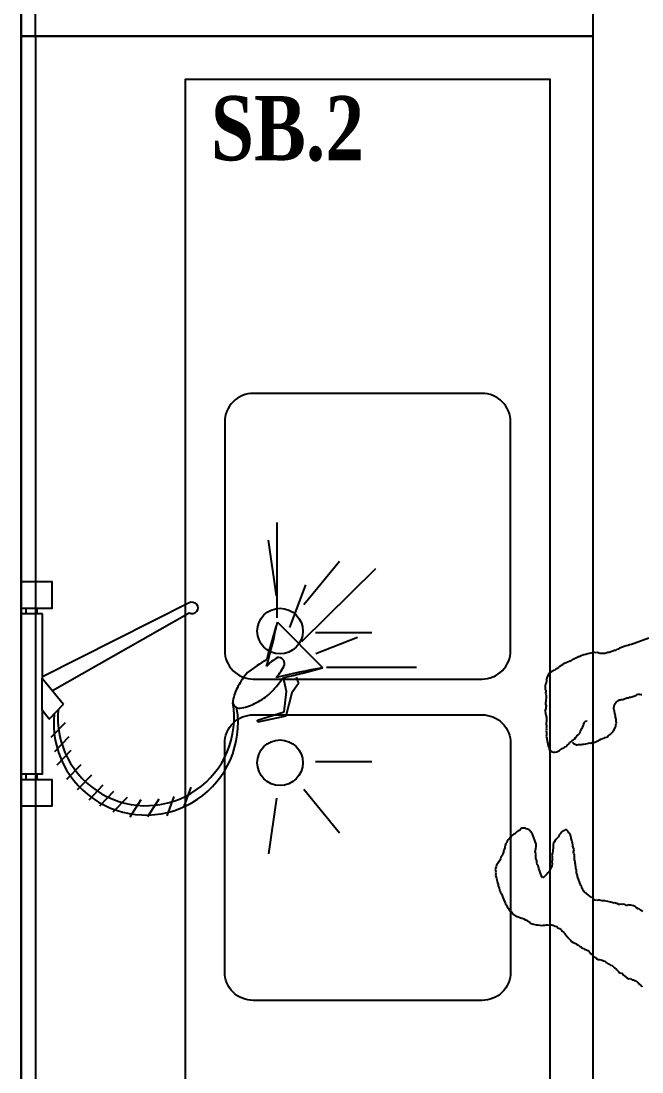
# Model space of a CAD drawing. Header units: millimetres. Extents: x 33350 to 35310, y -217097 to -211540.
# Drawn here: x 34118.5 to 34205.4, y -213494.1 to -213346.9 of the extents above; entities that cross this region are included whole.
import ezdxf
from ezdxf.enums import TextEntityAlignment as Align

# ---------------------------------------------------------------- set-up
doc = ezdxf.new("R2010")
doc.units = ezdxf.units.MM
doc.header["$LTSCALE"] = 60
doc.header["$MEASUREMENT"] = 0
for name, color, linetype in [('AD', 7, 'Continuous'), ('BULAŞIKHANE', 124, 'Continuous'), ('OC-Mutfak_Ekipman', 252, 'Continuous'), ('TEFRIŞ', 223, 'Continuous')]:
    doc.layers.add(name, color=color, linetype=linetype)
doc.styles.add('ROMANS', font='ROMANSTW.SHX', dxfattribs={"width": 0.8})
doc.styles.add('TROMANS', font='ROMANSTW.SHX', dxfattribs={"width": 0.8})

# ---------------------------------------------------------------- blocks, each defined once
blk = doc.blocks.new('spreyünit')
at = {"layer": 'AD'}
for p, q in [((-6.08, -4.24), (-3.99, -6.23)), ((-3.52, -3.94), (-1.43, -5.93)), ((2.16, -2.99), (11.2, -2.99)), ((-9.94, -5.04), (-7.86, -7.03)), ((-8.06, -4.74), (-5.98, -6.73)), ((-11.96, -6.43), (-9.87, -8.42)), ((-13.41, -7.92), (-11.32, -9.91)), ((-14.83, -9.52), (-12.74, -11.51)), ((-15.69, -11.01), (-13.6, -13)), ((-16.53, -12.9), (-14.44, -14.89)), ((-17.21, -15.27), (-14.78, -16.83)), ((-17.15, -17.76), (-14.72, -19.32)), ((-17.07, -20.45), (-14.36, -21.44)), ((-15.75, -22.84), (-13.05, -23.83)), ((-3.97, -33.13), (-3.7, -33.08)), ((-3.11, -37.05), (-3.97, -33.13)), ((-3.7, -33.08), (-2.52, -36.84)), ((0.32, -37.16), (2.25, -36.73)), ((10.06, -35.88), (3.67, -42.19)), ((10.63, -35.83), (24, -35.83)), ((0.16, -37.91), (-3.11, -37.05)), ((-2.52, -36.84), (0.32, -37.16)), ((1.45, -38.82), (0.16, -37.91)), ((9.28, -37.63), (15.28, -39.88)), ((2.36, -38.5), (1.45, -38.82)), ((7.32, -39.28), (17.54, -49.65)), ((5.67, -41.24), (7.93, -47.1)), ((3.72, -42.74), (3.72, -55.36))]:
    blk.add_line(p, q, dxfattribs=at)
for points in [[(-15.69, 0), (-15.69, -4.35), (-12.02, -4.35), (-12.02, 0)], [(12.02, 0), (12.02, -4.35), (15.69, -4.35), (15.69, 0)]]:
    blk.add_lwpolyline(points, close=True, dxfattribs=at)
for points in [[(11.2, -2.99), (11.2, 0), (-11.2, 0), (-11.2, -2.99), (-2.33, -2.99)], [(-11.2, -0.7), (-12.02, -0.7)], [(12.02, -0.7), (11.2, -0.7)], [(-11.2, -2.2), (-12.02, -2.2)], [(12.02, -2.2), (11.2, -2.2)], [(-3.52, -3.94), (-2.27, -2.95), (2.21, -2.95), (-1.43, -5.93)]]:
    blk.add_lwpolyline(points, dxfattribs=at)
blk.add_lwpolyline([(2.45, -2.99), (12.79, -23.52, -1.623199), (11.29, -23.52), (0.44, -4.4)], format="xyb", dxfattribs=at)
for centre, radius, start, end in [((-4.07, -17.47), 12.9, 84.3352, 278.9037), ((-3.32, -17.49), 12.34, 84.7949, 279.7262), ((-1.13, -30.52), 0.878, 134.1304, 188.0124), ((4.35, -29.75), 6.42, 188.0124, 207.313), ((-1.13, -30.52), 0.878, 80.2485, 134.1304), ((-2.07, -35.98), 6.42, 60.9479, 80.2485), ((-5.77, -42.63), 14.03, 51.2665, 60.9479), ((-17.89, -47.45), 26.17, 29.9355, 37.0189), ((11.11, -26.26), 14.03, 207.313, 216.9944), ((16.62, -17.49), 23.99, 225.8417, 233.2402), ((31.02, 64.28), 102.33, 254.5947, 258.178), ((0.42, -38.45), 5.32, 28.8119, 50.0063), ((-12.96, -107.2), 74.94, 72.112, 76.2975), ((80.53, -19.62), 80.11, 192.3119, 196.3602), ((-103.6, -61.42), 108.97, 10.1631, 13.6355), ((6.47, -31.25), 6.11, 227.097, 246.8677), ((4.21, -36.01), 0.878, 260.2485, 314.1304), ((4.21, -36.01), 0.878, 314.1304, 8.0124)]:
    blk.add_arc(centre, radius, start, end, dxfattribs=at)
blk = doc.blocks.new('op')
at = {"layer": 'BULAŞIKHANE', "lineweight": 40}
blk.add_blockref('spreyünit', (40536.89, 7255.02, 2), dxfattribs=at)
at = {"layer": 'BULAŞIKHANE', "linetype": 'Continuous', "lineweight": 30, "style": 'ROMANS', "width": 0.8}
blk.add_attdef('NO', text='', height=10, dxfattribs=at).set_placement((40537.78, 7264.45, 2), align=Align.MIDDLE)
blk = doc.blocks.new('giriş190x75x85')
for p, q in [((33955.86, -213144.4), (33955.86, -213214.4)), ((33911.6, -213222.74), (33910.48, -213214.93)), ((33915.41, -213223.97), (33920.41, -213217.87)), ((33917.07, -213227.88), (33924.96, -213227.88)), ((33917.07, -213245.92), (33924.96, -213245.92)), ((33915.41, -213249.83), (33920.41, -213255.92)), ((33911.6, -213251.06), (33910.48, -213258.87))]:
    blk.add_line(p, q)
for points in [[(33875.86, -213334.4), (33875.86, -213144.4), (33955.86, -213144.4), (33955.86, -213334.4)], [(33875.86, -213334.4), (33875.86, -213144.4), (33877.86, -213144.4), (33877.86, -213334.4)], [(33898.86, -213334.4), (33898.86, -213150.4), (33949.86, -213150.4), (33949.86, -213334.4)]]:
    blk.add_lwpolyline(points, close=True)
for points in [[(33944.36, -213230.4), (33944.36, -213198.4, 0.414214), (33940.36, -213194.4), (33908.36, -213194.4, 0.414214), (33904.36, -213198.4), (33904.36, -213230.4, 0.414214), (33908.36, -213234.4), (33940.36, -213234.4, 0.414214)], [(33944.36, -213243.4), (33944.36, -213275.4, -0.414214), (33940.36, -213279.4), (33908.36, -213279.4, -0.414214), (33904.36, -213275.4), (33904.36, -213243.4, -0.414214), (33908.36, -213239.4), (33940.36, -213239.4, -0.414214)]]:
    blk.add_lwpolyline(points, format="xyb", close=True)
for centre in [(33912.1, -213227.68), (33912.1, -213246.11)]:
    blk.add_circle(centre, 3.19)
blk = doc.blocks.new('190')
for p, q in [((32803.3, -212934.41), (32803.3, -212744.41)), ((32805.3, -212934.41), (32803.3, -212934.41))]:
    blk.add_line(p, q)
blk.add_lwpolyline([(32883.3, -212744.41), (32883.3, -212934.41), (32805.3, -212934.41), (32805.3, -212744.41)], close=True)
blk = doc.blocks.new('İNSAN-1')
for p, q in [((-27.53, -18.98), (-27.58, -18.96)), ((-27.39, -19.09), (-27.53, -18.98)), ((-27.26, -19.2), (-27.39, -19.09)), ((-17.07, -18.87), (-16.94, -18.98)), ((-16.94, -18.98), (-16.82, -19.14)), ((13.38, -19.13), (13.38, -18.96)), ((13.42, -19.32), (13.38, -19.13)), ((21.23, -17.99), (20.34, -20.42)), ((-27.21, -19.39), (-27.26, -19.2)), ((-27.05, -19.45), (-27.21, -19.39)), ((-26.92, -19.56), (-27.05, -19.45)), ((-26.8, -19.72), (-26.92, -19.56)), ((-26.7, -19.94), (-26.8, -19.72)), ((-26.6, -20.15), (-26.7, -19.94)), ((-26.61, -20.33), (-26.6, -20.15)), ((-26.42, -20.63), (-26.61, -20.33)), ((-16.82, -19.14), (-16.7, -19.3)), ((-16.7, -19.3), (-16.65, -19.49)), ((-16.65, -19.49), (-16.5, -19.73)), ((-16.5, -19.73), (-16.33, -19.91)), ((-16.33, -19.91), (-16.23, -20.12)), ((-16.23, -20.12), (-16.19, -20.32)), ((-16.19, -20.32), (-16.14, -20.51)), ((-16.14, -20.51), (-16.14, -20.69)), ((12.97, -20.7), (12.98, -20.53)), ((12.98, -20.53), (13.24, -19.82)), ((13.24, -19.82), (13.34, -19.69)), ((13.34, -19.69), (13.4, -19.54)), ((13.4, -19.54), (13.42, -19.32)), ((20.34, -20.42), (20.3, -20.69)), ((-26.43, -20.81), (-26.42, -20.63)), ((-26.3, -21.09), (-26.43, -20.81)), ((-25.89, -21.6), (-26.3, -21.09)), ((-25.75, -21.7), (-25.89, -21.6)), ((-25.63, -21.87), (-25.75, -21.7)), ((-25.64, -22.04), (-25.63, -21.87)), ((-25.42, -22.24), (-25.64, -22.04)), ((-16.1, -20.88), (-16.16, -21.04)), ((-16.16, -21.04), (-16.16, -21.21)), ((-16.16, -21.21), (-16.04, -21.37)), ((-16.14, -20.69), (-16.1, -20.88)), ((-16.01, -21.92), (-16.06, -22.08)), ((-16, -21.57), (-16.05, -21.73)), ((-16.05, -21.73), (-16.01, -21.92)), ((-16.04, -21.37), (-16, -21.57)), ((12.6, -22.01), (12.66, -21.86)), ((12.6, -22.18), (12.6, -22.01)), ((12.66, -21.86), (12.68, -21.64)), ((12.68, -21.64), (12.89, -21.08)), ((12.89, -21.08), (12.9, -20.91)), ((12.9, -20.91), (12.97, -20.7)), ((20.18, -21.17), (19.84, -22.08)), ((20.22, -20.9), (20.18, -21.17)), ((20.3, -20.69), (20.22, -20.9)), ((-25.3, -22.4), (-25.42, -22.24)), ((-25.16, -22.51), (-25.3, -22.4)), ((-24.91, -22.78), (-25.16, -22.51)), ((-24.74, -22.97), (-24.91, -22.78)), ((-24.57, -23.15), (-24.74, -22.97)), ((-24.52, -23.34), (-24.57, -23.15)), ((-24.4, -23.5), (-24.52, -23.34)), ((-24.36, -23.7), (-24.4, -23.5)), ((-16.06, -22.08), (-16.02, -22.27)), ((-16.02, -22.27), (-15.88, -22.38)), ((-15.88, -22.38), (-15.89, -22.56)), ((-15.89, -22.56), (-15.79, -22.77)), ((-15.79, -22.77), (-15.85, -22.93)), ((-15.85, -22.93), (-15.75, -23.14)), ((-15.75, -23.14), (-15.7, -23.34)), ((-15.7, -23.34), (-15.61, -23.72)), ((7.56, -23.67), (7.66, -23.53)), ((7.66, -23.53), (7.77, -23.4)), ((7.77, -23.4), (7.88, -23.27)), ((7.88, -23.27), (8.03, -23.15)), ((8.03, -23.15), (8.16, -22.97)), ((8.16, -22.97), (8.78, -22.68)), ((8.78, -22.68), (8.97, -22.63)), ((8.97, -22.63), (9.21, -22.61)), ((9.21, -22.61), (9.37, -22.49)), ((9.37, -22.49), (9.52, -22.55)), ((9.52, -22.55), (9.75, -22.57)), ((9.75, -22.57), (9.92, -22.58)), ((9.92, -22.58), (10.17, -22.67)), ((10.17, -22.67), (10.34, -22.68)), ((10.34, -22.68), (10.56, -22.7)), ((10.56, -22.7), (10.72, -22.76)), ((10.72, -22.76), (11.04, -22.82)), ((11.04, -22.82), (11.19, -22.87)), ((11.19, -22.87), (11.36, -22.88)), ((11.36, -22.88), (11.53, -22.88)), ((11.53, -22.88), (11.72, -22.84)), ((11.72, -22.84), (11.96, -22.81)), ((11.96, -22.81), (12.12, -22.7)), ((12.12, -22.7), (12.28, -22.58)), ((12.28, -22.58), (12.49, -22.31)), ((12.49, -22.31), (12.6, -22.18)), ((19.25, -23.53), (19.24, -23.71)), ((19.51, -22.82), (19.25, -23.53)), ((19.54, -22.6), (19.51, -22.82)), ((19.64, -22.47), (19.54, -22.6)), ((19.72, -22.27), (19.64, -22.47)), ((19.84, -22.08), (19.72, -22.27)), ((-24.15, -23.95), (-24.36, -23.7)), ((-23.98, -24.13), (-24.15, -23.95)), ((-23.94, -24.33), (-23.98, -24.13)), ((-23.84, -24.54), (-23.94, -24.33)), ((-23.79, -24.73), (-23.84, -24.54)), ((-23.74, -24.93), (-23.79, -24.73)), ((-23.75, -25.1), (-23.74, -24.93)), ((-15.61, -23.72), (-15.58, -23.97)), ((-15.58, -23.97), (-15.53, -24.17)), ((-15.53, -24.17), (-15.54, -24.34)), ((-15.54, -24.34), (-15.54, -24.52)), ((-15.54, -24.52), (-15.5, -24.71)), ((-15.5, -24.71), (-15.45, -24.91)), ((-15.45, -24.91), (-15.45, -25.08)), ((6.86, -25.08), (6.97, -24.95)), ((6.97, -24.95), (7.11, -24.71)), ((7.11, -24.71), (7.21, -24.46)), ((7.21, -24.46), (7.23, -24.24)), ((7.23, -24.24), (7.34, -24.1)), ((7.34, -24.1), (7.45, -23.8)), ((7.45, -23.8), (7.56, -23.67)), ((19.09, -24.11), (19.08, -24.45)), ((19.08, -24.45), (19.08, -24.62)), ((19.08, -24.62), (19.12, -24.81)), ((19.24, -23.71), (19.09, -24.11)), ((19.12, -24.81), (19.17, -25)), ((19.17, -25), (19.22, -25.19)), ((-23.65, -25.32), (-23.75, -25.1)), ((-23.49, -25.38), (-23.65, -25.32)), ((-23.36, -25.66), (-23.49, -25.38)), ((-23.19, -25.84), (-23.36, -25.66)), ((-23.05, -25.95), (-23.19, -25.84)), ((-22.94, -26.11), (-23.05, -25.95)), ((-22.8, -26.22), (-22.94, -26.11)), ((-22.61, -26.35), (-22.8, -26.22)), ((-22.49, -26.51), (-22.61, -26.35)), ((-15.45, -25.08), (-15.46, -25.26)), ((-15.46, -25.26), (-15.43, -25.5)), ((-15.43, -25.5), (-15.2, -25.83)), ((-15.2, -25.83), (-15.06, -25.94)), ((-15.06, -25.94), (-15.01, -26.13)), ((-15.01, -26.13), (-14.88, -26.24)), ((-14.88, -26.24), (-14.76, -26.4)), ((-14.76, -26.4), (-14.52, -26.73)), ((6.52, -26.63), (6.53, -26.46)), ((6.53, -26.46), (6.58, -26.31)), ((6.54, -26.12), (6.66, -25.93)), ((6.58, -26.31), (6.54, -26.12)), ((6.64, -25.69), (6.86, -25.08)), ((6.66, -25.93), (6.64, -25.69)), ((19.08, -26.35), (19.07, -26.52)), ((19.17, -26.1), (19.08, -26.35)), ((19.18, -25.93), (19.17, -26.1)), ((19.25, -25.72), (19.18, -25.93)), ((19.22, -25.19), (19.21, -25.36)), ((19.21, -25.36), (19.26, -25.55)), ((19.26, -25.55), (19.25, -25.72)), ((-22.39, -26.73), (-22.49, -26.51)), ((-22.31, -26.99), (-22.39, -26.73)), ((-22.2, -27.15), (-22.31, -26.99)), ((-22.1, -27.37), (-22.2, -27.15)), ((-21.96, -27.48), (-22.1, -27.37)), ((-21.86, -27.69), (-21.96, -27.48)), ((-21.69, -27.87), (-21.86, -27.69)), ((-21.7, -28.05), (-21.69, -27.87)), ((-14.52, -26.73), (-14.4, -26.89)), ((-14.4, -26.89), (-14.29, -27.05)), ((-14.29, -27.05), (-14.15, -27.16)), ((-14.15, -27.16), (-13.94, -27.24)), ((-13.94, -27.24), (-13.75, -27.37)), ((-13.75, -27.37), (-13.52, -27.39)), ((-13.52, -27.39), (-13.39, -27.5)), ((-13.39, -27.5), (-12.13, -27.96)), ((6.29, -28.04), (6.35, -27.89)), ((6.34, -27.43), (6.42, -27.22)), ((6.37, -27.67), (6.34, -27.43)), ((6.35, -27.89), (6.37, -27.67)), ((6.42, -27.05), (6.45, -26.83)), ((6.42, -27.22), (6.42, -27.05)), ((6.45, -26.83), (6.52, -26.63)), ((7.56, -28.05), (7.73, -27.88)), ((7.73, -27.88), (7.93, -27.66)), ((7.93, -27.66), (8.12, -27.62)), ((8.12, -27.62), (8.33, -27.52)), ((8.33, -27.52), (8.6, -27.39)), ((8.6, -27.39), (8.76, -27.28)), ((8.76, -27.28), (8.97, -27.18)), ((8.97, -27.18), (9.18, -27.09)), ((9.18, -27.09), (9.35, -27.09)), ((9.35, -27.09), (9.51, -26.98)), ((9.51, -26.98), (9.61, -26.84)), ((9.61, -26.84), (9.67, -26.69)), ((9.67, -26.69), (9.62, -26.67)), ((18.62, -27.91), (18.49, -28.1)), ((18.73, -27.61), (18.62, -27.74)), ((18.62, -27.74), (18.62, -27.91)), ((18.92, -27.1), (18.73, -27.61)), ((18.96, -26.83), (18.92, -27.1)), ((19.07, -26.52), (18.96, -26.83)), ((-21.54, -28.11), (-21.7, -28.05)), ((-21.46, -28.37), (-21.54, -28.11)), ((-21.36, -28.59), (-21.46, -28.37)), ((-21.21, -28.82), (-21.36, -28.59)), ((-21.07, -28.93), (-21.21, -28.82)), ((-20.9, -29.11), (-21.07, -28.93)), ((-20.68, -29.31), (-20.9, -29.11)), ((-20.54, -29.42), (-20.68, -29.31)), ((-20.41, -29.53), (-20.54, -29.42)), ((-12.13, -27.96), (-11.96, -27.97)), ((-11.96, -27.97), (-11.59, -28.1)), ((-11.59, -28.1), (-11.37, -28.12)), ((-11.37, -28.12), (-11.19, -28.13)), ((-11.19, -28.13), (-10.98, -28.21)), ((-10.98, -28.21), (-10.76, -28.23)), ((-10.76, -28.23), (-10.58, -28.24)), ((-10.58, -28.24), (-10.4, -28.24)), ((-10.4, -28.24), (-10.25, -28.3)), ((-10.25, -28.3), (-10.02, -28.32)), ((-10.02, -28.32), (-9.86, -28.38)), ((-9.86, -28.38), (-9.64, -28.41)), ((-9.64, -28.41), (-9.46, -28.41)), ((-9.46, -28.41), (-9.28, -28.42)), ((-9.28, -28.42), (-9.11, -28.42)), ((-9.11, -28.42), (-8.9, -28.5)), ((-8.9, -28.5), (-8.67, -28.52)), ((-8.67, -28.52), (-8.41, -28.44)), ((-8.41, -28.44), (-7.89, -28.64)), ((-7.89, -28.64), (-7.71, -28.64)), ((-7.71, -28.64), (-7.43, -28.69)), ((-7.43, -28.69), (-7.27, -28.74)), ((-7.27, -28.74), (-7.1, -28.75)), ((-7.1, -28.75), (-6.79, -28.86)), ((-6.79, -28.86), (-6.61, -28.87)), ((-6.61, -28.87), (-6.47, -28.98)), ((-6.47, -28.98), (-6.3, -28.98)), ((-6.3, -28.98), (-6.09, -29.06)), ((-6.09, -29.06), (-5.97, -29.22)), ((-5.97, -29.22), (-5.81, -29.28)), ((-5.81, -29.28), (-5.64, -29.46)), ((6.07, -29.57), (6.25, -29.41)), ((6.25, -29.41), (6.36, -29.27)), ((6.34, -28.23), (6.29, -28.04)), ((6.45, -28.39), (6.34, -28.23)), ((6.36, -29.27), (6.46, -29.14)), ((6.5, -28.58), (6.45, -28.39)), ((6.46, -29.14), (6.62, -29.03)), ((6.68, -28.7), (6.5, -28.58)), ((6.62, -29.03), (6.73, -28.89)), ((6.73, -28.89), (6.83, -28.76)), ((6.83, -28.76), (7.05, -28.49)), ((7.05, -28.49), (7.15, -28.36)), ((7.15, -28.36), (7.38, -28.21)), ((7.38, -28.21), (7.56, -28.05)), ((17.91, -29.38), (17.78, -29.56)), ((18.09, -28.87), (17.91, -29.38)), ((18.2, -28.74), (18.09, -28.87)), ((18.29, -28.48), (18.2, -28.74)), ((18.42, -28.3), (18.29, -28.48)), ((18.49, -28.1), (18.42, -28.3)), ((-20.22, -29.66), (-20.41, -29.53)), ((-20.08, -29.77), (-20.22, -29.66)), ((-19.94, -29.88), (-20.08, -29.77)), ((-19.79, -30.11), (-19.94, -29.88)), ((-19.65, -30.22), (-19.79, -30.11)), ((-19.52, -30.33), (-19.65, -30.22)), ((-19.4, -30.49), (-19.52, -30.33)), ((-19.3, -30.71), (-19.4, -30.49)), ((-19.13, -30.89), (-19.3, -30.71)), ((-19.08, -31.08), (-19.13, -30.89)), ((-6.74, -30.83), (-6.92, -31)), ((-6.63, -30.7), (-6.74, -30.83)), ((-6.42, -30.6), (-6.63, -30.7)), ((-6.26, -30.48), (-6.42, -30.6)), ((-6.09, -30.36), (-6.26, -30.48)), ((-5.93, -30.24), (-6.09, -30.36)), ((-5.82, -30.11), (-5.93, -30.24)), ((-5.71, -29.97), (-5.82, -30.11)), ((-5.66, -29.81), (-5.71, -29.97)), ((-5.55, -29.68), (-5.66, -29.81)), ((-5.64, -29.46), (-5.55, -29.68)), ((5.3, -31.19), (5.32, -30.85)), ((5.32, -30.85), (5.44, -30.67)), ((5.44, -30.67), (5.5, -30.51)), ((5.5, -30.51), (5.6, -30.38)), ((5.6, -30.38), (5.71, -30.25)), ((5.71, -30.25), (5.82, -30.11)), ((5.82, -30.11), (5.89, -29.91)), ((5.89, -29.91), (6.02, -29.73)), ((6.02, -29.73), (6.07, -29.57)), ((17.02, -30.84), (16.9, -31.02)), ((17.15, -30.65), (17.02, -30.84)), ((17.25, -30.52), (17.15, -30.65)), ((17.31, -30.37), (17.25, -30.52)), ((17.42, -30.24), (17.31, -30.37)), ((17.54, -30.05), (17.42, -30.24)), ((17.65, -29.92), (17.54, -30.05)), ((17.78, -29.56), (17.65, -29.92)), ((-18.98, -31.29), (-19.08, -31.08)), ((-18.9, -31.56), (-18.98, -31.29)), ((-18.95, -32.49), (-18.89, -32.33)), ((-18.92, -31.91), (-18.91, -31.74)), ((-18.89, -32.16), (-18.92, -31.91)), ((-18.91, -31.74), (-18.9, -31.56)), ((-18.89, -32.33), (-18.89, -32.16)), ((-11.76, -32.24), (-11.94, -32.41)), ((-11.6, -32.12), (-11.76, -32.24)), ((-11.41, -31.95), (-11.6, -32.12)), ((-11.25, -31.83), (-11.41, -31.95)), ((-11.04, -31.74), (-11.25, -31.83)), ((-10.88, -31.62), (-11.04, -31.74)), ((-10.63, -31.59), (-10.88, -31.62)), ((-10.36, -31.51), (-10.63, -31.59)), ((-10.08, -31.55), (-10.36, -31.51)), ((-9.84, -31.53), (-10.08, -31.55)), ((-9.66, -31.53), (-9.84, -31.53)), ((-9.49, -31.54), (-9.66, -31.53)), ((-9.31, -31.54), (-9.49, -31.54)), ((-9.14, -31.55), (-9.31, -31.54)), ((-8.82, -31.49), (-9.14, -31.55)), ((-8.55, -31.41), (-8.82, -31.49)), ((-8.38, -31.41), (-8.55, -31.41)), ((-8.18, -31.37), (-8.38, -31.41)), ((-8.01, -31.37), (-8.18, -31.37)), ((-7.83, -31.38), (-8.01, -31.37)), ((-7.65, -31.38), (-7.83, -31.38)), ((-7.46, -31.34), (-7.65, -31.38)), ((-7.3, -31.22), (-7.46, -31.34)), ((-7.08, -31.12), (-7.3, -31.22)), ((-6.92, -31), (-7.08, -31.12)), ((5.3, -31.36), (5.3, -31.19)), ((5.34, -31.55), (5.3, -31.36)), ((5.57, -31.87), (5.34, -31.55)), ((5.73, -31.92), (5.57, -31.87)), ((5.9, -31.93), (5.73, -31.92)), ((6.05, -31.99), (5.9, -31.93)), ((6.18, -32.09), (6.05, -31.99)), ((6.34, -32.15), (6.18, -32.09)), ((6.51, -32.15), (6.34, -32.15)), ((6.78, -32.2), (6.51, -32.15)), ((6.95, -32.2), (6.78, -32.2)), ((7.15, -32.28), (6.95, -32.2)), ((7.32, -32.28), (7.15, -32.28)), ((7.48, -32.34), (7.32, -32.28)), ((7.72, -32.31), (7.48, -32.34)), ((7.89, -32.32), (7.72, -32.31)), ((8.06, -32.32), (7.89, -32.32)), ((8.28, -32.35), (8.06, -32.32)), ((8.47, -32.3), (8.28, -32.35)), ((8.62, -32.36), (8.47, -32.3)), ((8.81, -32.31), (8.62, -32.36)), ((8.98, -32.32), (8.81, -32.31)), ((9.21, -32.34), (8.98, -32.32)), ((9.38, -32.35), (9.21, -32.34)), ((9.57, -32.3), (9.38, -32.35)), ((9.74, -32.31), (9.57, -32.3)), ((9.91, -32.31), (9.74, -32.31)), ((10.13, -32.33), (9.91, -32.31)), ((10.3, -32.34), (10.13, -32.33)), ((10.47, -32.35), (10.3, -32.34)), ((10.61, -32.45), (10.47, -32.35)), ((11.79, -32.37), (11.55, -32.4)), ((11.99, -32.44), (11.79, -32.37)), ((12.83, -32.35), (12.57, -32.43)), ((13.06, -32.37), (12.83, -32.35)), ((15.21, -32.31), (14.83, -32.4)), ((15.44, -32.33), (15.21, -32.31)), ((15.69, -32.25), (15.44, -32.33)), ((16.11, -32.06), (15.69, -32.25)), ((16.34, -31.91), (16.11, -32.06)), ((16.45, -31.78), (16.34, -31.91)), ((16.57, -31.59), (16.45, -31.78)), ((16.71, -31.36), (16.57, -31.59)), ((16.79, -31.16), (16.71, -31.36)), ((16.9, -31.02), (16.79, -31.16)), ((-18.99, -33.07), (-18.94, -32.79)), ((-18.94, -33.26), (-18.99, -33.07)), ((-18.94, -32.79), (-18.95, -32.49)), ((-18.91, -33.51), (-18.94, -33.26)), ((-18.88, -33.76), (-18.91, -33.51)), ((-18.84, -33.95), (-18.88, -33.76)), ((-12.23, -32.72), (-12.29, -32.87)), ((-12.29, -32.87), (-12.15, -32.98)), ((-12.12, -32.58), (-12.23, -32.72)), ((-12.15, -32.98), (-11, -33.4)), ((-11.94, -32.41), (-12.12, -32.58)), ((-11, -33.4), (-10.77, -33.43)), ((-10.77, -33.43), (-10.62, -33.49)), ((-10.62, -33.49), (-10.43, -33.62)), ((-10.43, -33.62), (-10.15, -33.66)), ((-10.15, -33.66), (-9.92, -33.68)), ((-9.92, -33.68), (-9.56, -33.82)), ((-9.56, -33.82), (-9.31, -33.79)), ((-9.31, -33.79), (-9.13, -33.8)), ((-9.13, -33.8), (-8.91, -33.82)), ((-8.91, -33.82), (-8.75, -33.88)), ((-8.45, -33.87), (-8.19, -33.79)), ((-8.19, -33.79), (-7.94, -33.76)), ((-7.94, -33.76), (-7.76, -33.77)), ((-7.76, -33.77), (-7.59, -33.77)), ((-7.59, -33.77), (-6.18, -34.29)), ((10.78, -32.46), (10.61, -32.45)), ((11, -32.48), (10.78, -32.46)), ((11, -32.48), (11.31, -32.42)), ((11.55, -32.4), (11.31, -32.42)), ((12.16, -32.45), (11.99, -32.44)), ((12.4, -32.42), (12.16, -32.45)), ((12.57, -32.43), (12.4, -32.42)), ((13.23, -32.38), (13.06, -32.37)), ((13.4, -32.39), (13.23, -32.38)), ((13.55, -32.44), (13.4, -32.39)), ((13.79, -32.41), (13.55, -32.44)), ((13.96, -32.42), (13.79, -32.41)), ((14.11, -32.48), (13.96, -32.42)), ((14.28, -32.48), (14.11, -32.48)), ((14.51, -32.51), (14.28, -32.48)), ((14.68, -32.51), (14.51, -32.51)), ((14.83, -32.4), (14.68, -32.51)), ((-18.79, -34.15), (-18.84, -33.95)), ((-18.74, -34.34), (-18.79, -34.15)), ((-18.65, -34.55), (-18.74, -34.34)), ((-18.46, -34.68), (-18.65, -34.55)), ((-18.41, -34.88), (-18.46, -34.68)), ((-18.27, -34.99), (-18.41, -34.88)), ((-18.19, -35.25), (-18.27, -34.99)), ((-18.04, -35.49), (-18.19, -35.25)), ((-8.75, -33.88), (-8.45, -33.87)), ((-6.18, -34.29), (-5.99, -34.42)), ((-5.99, -34.42), (-5.85, -34.53)), ((-5.85, -34.53), (-5.7, -34.59)), ((-5.7, -34.59), (-5.58, -34.75)), ((-5.58, -34.75), (-5.48, -34.96)), ((-5.48, -34.96), (-5.43, -35.16)), ((-5.43, -35.16), (-5.34, -35.37)), ((-17.94, -35.7), (-18.04, -35.49)), ((-17.92, -35.95), (-17.94, -35.7)), ((-17.82, -36.16), (-17.92, -35.95)), ((-17.74, -36.43), (-17.82, -36.16)), ((-17.69, -36.62), (-17.74, -36.43)), ((-17.45, -36.94), (-17.69, -36.62)), ((-6.13, -36.74), (-6.19, -36.89)), ((-5.95, -36.57), (-6.13, -36.74)), ((-5.84, -36.43), (-5.95, -36.57)), ((-5.73, -36.29), (-5.84, -36.43)), ((-5.67, -36.14), (-5.73, -36.29)), ((-5.57, -36), (-5.67, -36.14)), ((-5.4, -35.88), (-5.57, -36)), ((-5.35, -35.72), (-5.4, -35.88)), ((-5.34, -35.55), (-5.35, -35.72)), ((-5.34, -35.37), (-5.34, -35.55)), ((-17.27, -37.07), (-17.45, -36.94)), ((-17.13, -37.18), (-17.27, -37.07)), ((-16.98, -37.42), (-17.13, -37.18)), ((-16.82, -37.47), (-16.98, -37.42)), ((-16.58, -37.62), (-16.82, -37.47)), ((-16.36, -37.82), (-16.58, -37.62)), ((-16.15, -37.9), (-16.36, -37.82)), ((-15.96, -38.03), (-16.15, -37.9)), ((-15.75, -38.1), (-15.96, -38.03)), ((-15.51, -38.25), (-15.75, -38.1)), ((-14.57, -38.6), (-15.51, -38.25)), ((-8.34, -38.23), (-8.55, -38.33)), ((-8.13, -38.13), (-8.34, -38.23)), ((-7.95, -38.14), (-8.13, -38.13)), ((-7.76, -38.09), (-7.95, -38.14)), ((-7.49, -38.01), (-7.76, -38.09)), ((-7.38, -37.87), (-7.49, -38.01)), ((-7.19, -37.83), (-7.38, -37.87)), ((-7, -37.66), (-7.19, -37.83)), ((-6.84, -37.54), (-7, -37.66)), ((-6.68, -37.42), (-6.84, -37.54)), ((-6.57, -37.28), (-6.68, -37.42)), ((-6.41, -37.17), (-6.57, -37.28)), ((-6.3, -37.03), (-6.41, -37.17)), ((-6.19, -36.89), (-6.3, -37.03)), ((-14.38, -38.73), (-14.57, -38.6)), ((-14.23, -38.78), (-14.38, -38.73)), ((-14.04, -38.91), (-14.23, -38.78)), ((-13.76, -38.96), (-14.04, -38.91)), ((-13.44, -39.07), (-13.76, -38.96)), ((-13.22, -39.1), (-13.44, -39.07)), ((-13.01, -39.17), (-13.22, -39.1)), ((-12.78, -39.2), (-13.01, -39.17)), ((-12.57, -39.27), (-12.78, -39.2)), ((-12.34, -39.3), (-12.57, -39.27)), ((-11.98, -39.43), (-12.34, -39.3)), ((-11.73, -39.41), (-11.98, -39.43)), ((-11.58, -39.46), (-11.73, -39.41)), ((-11.38, -39.42), (-11.58, -39.46)), ((-11.17, -39.49), (-11.38, -39.42)), ((-10.98, -39.45), (-11.17, -39.49)), ((-10.76, -39.35), (-10.98, -39.45)), ((-10.52, -39.32), (-10.76, -39.35)), ((-10.19, -39.09), (-10.52, -39.32)), ((-9.98, -38.99), (-10.19, -39.09)), ((-9.87, -38.85), (-9.98, -38.99)), ((-9.66, -38.75), (-9.87, -38.85)), ((-9.46, -38.7), (-9.66, -38.75)), ((-9.3, -38.59), (-9.46, -38.7)), ((-9.14, -38.47), (-9.3, -38.59)), ((-8.94, -38.42), (-9.14, -38.47)), ((-8.73, -38.32), (-8.94, -38.42)), ((-8.55, -38.33), (-8.73, -38.32))]:
    blk.add_line(p, q)

msp = doc.modelspace()

# ---------------------------------------------------------------- linework, layer by layer
at = {"layer": 'TEFRIŞ'}
msp.add_line((34118.49, -213024.09), (34118.49, -213864.09), dxfattribs=at)

# ---------------------------------------------------------------- block references
for name, p in [('190', (1315.19, -414.68)), ('giriş190x75x85', (242.63, -204.69))]:
    msp.add_blockref(name, p)
at = {"layer": 'OC-Mutfak_Ekipman', "rotation": 90.00000000000001}
msp.add_blockref('op', (41373.5, -253978.05, -2), dxfattribs=at)
at = {"layer": 'OC-Mutfak_Ekipman', "xscale": -1, "rotation": 270}
msp.add_blockref('İNSAN-1', (34224.33, -213454.61), dxfattribs=at)

# ---------------------------------------------------------------- texts
at = {"layer": 'TEFRIŞ', "insert": (34145.04, -213357.45), "char_height": 9, "attachment_point": 1, "style": 'TROMANS'}
msp.add_mtext_dynamic_manual_height_columns('{\\fCentury|b1|i0|c162|p18;\\C7;SB.2}', width=46.9037, gutter_width=1103.38, heights=[0], dxfattribs=at)

doc.saveas('drawing.dxf')
